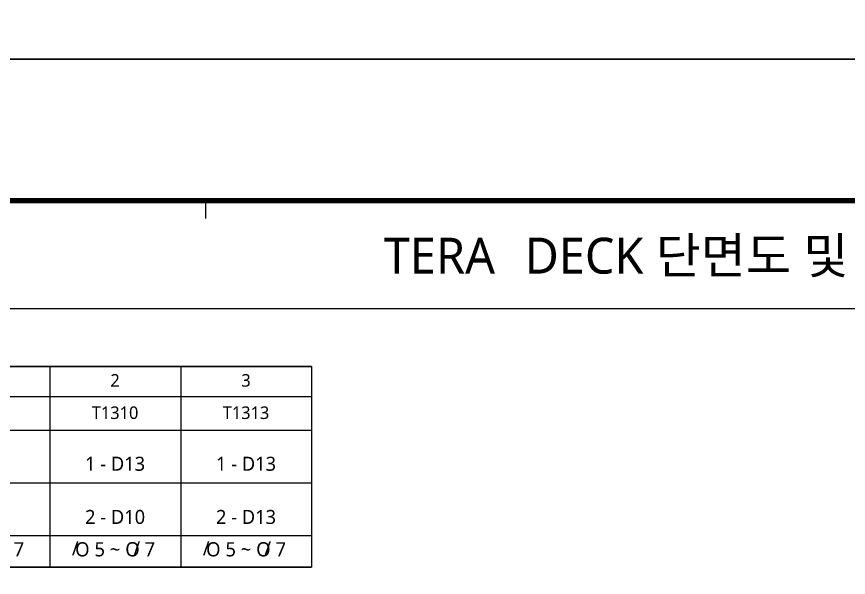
# Model space of a CAD drawing. Extents: x 10983 to 44623, y -18406 to 11294.
# Drawn here: x 12561 to 14874, y 3912 to 5472 of the extents above; entities that cross this region are included whole.
import ezdxf
from ezdxf.enums import TextEntityAlignment as Align

# ---------------------------------------------------------------- set-up
doc = ezdxf.new("R2010")
doc.units = 0
doc.header["$LTSCALE"] = 100
doc.header["$MEASUREMENT"] = 0
doc.layers.get('0').update_dxf_attribs({"linetype": 'CONTINUOUS'})
doc.layers.get('Defpoints').update_dxf_attribs({"color": 165, "linetype": 'CONTINUOUS'})
for name, color, linetype in [('form', 7, 'CONTINUOUS'), ('TG-TABLE', 7, 'CONTINUOUS'), ('TG-TABLE.TEX', 7, 'CONTINUOUS'), ('TXT', 3, 'CONTINUOUS')]:
    doc.layers.add(name, color=color, linetype=linetype)
doc.styles.add('SY STT', font='malgun.ttf')
doc.styles.add('VICON TEXT', font='malgun.ttf')

# ---------------------------------------------------------------- blocks, each defined once
blk = doc.blocks.new('Deck_Sh01')
at = {"linetype": 'ByBlock'}
blk.add_line((0, 4950), (3400, 4950), dxfattribs=at)
at = {"layer": 'Defpoints'}
blk.add_lwpolyline([(-517.5, -296.1), (7892.5, -296.1), (7892.5, 5644), (-517.5, 5644)], close=True, dxfattribs=at)
at = {"layer": 'form', "color": 30}
blk.add_line((1586.6, 5250), (1586.6, 5200), dxfattribs=at)
at = {"layer": 'form', "color": 30, "const_width": 14.2}
blk.add_lwpolyline([(-226.8, 5250), (-226.8, -68.2), (7726.8, -68.2), (7726.8, 5250)], close=True, dxfattribs=at)
at = {"layer": 'TG-TABLE.TEX', "color": 3, "style": 'VICON TEXT'}
blk.add_text('DECK 단면도 및 슬래브 배근도 -', height=100, dxfattribs=at).set_placement((2473.6, 5047))
at = {"layer": 'TG-TABLE.TEX', "color": 3, "ltscale": 0.5, "style": 'VICON TEXT'}
blk.add_attdef('DKTYT', text='', height=100, dxfattribs=at).set_placement((2425.2, 5047), align=Align.RIGHT)
at = {"layer": 'TXT', "ltscale": 0.5, "style": 'VICON TEXT'}
blk.add_attdef('DKTYR', text='', height=45, dxfattribs=at).set_placement((7248.4, 1495), align=Align.RIGHT)
blk = doc.blocks.new('Deck_DKtypeLST')
at = {"ltscale": 0.5}
blk.add_line((364.4, 558.7), (364.4, 0), dxfattribs=at)
at = {"layer": 'TG-TABLE'}
for p, q in [((0, 475.2), (364.4, 475.2)), ((0, 381.4), (364.4, 381.4)), ((0, 235), (364.4, 235)), ((0, 88.6), (364.4, 88.6)), ((0, 0), (364.4, 0))]:
    blk.add_line(p, q, dxfattribs=at)
at = {"layer": 'TG-TABLE', "const_width": 4.88}
for points in [[(0, 558.7), (364.4, 558.7)], [(364.4, 0), (0, 0)]]:
    blk.add_lwpolyline(points, dxfattribs=at)
at = {"layer": 'TG-TABLE.TEX', "style": 'SY STT'}
for p in [(61.8, 32.8), (232.6, 32.3)]:
    blk.add_text('/', height=39.5, dxfattribs=at).set_placement(p)
blk.add_text('O 5 ~ O 7', height=39.53, dxfattribs=at).set_placement((182.2, 50), align=Align.MIDDLE_CENTER)

msp = doc.modelspace()

# ---------------------------------------------------------------- block references
at = {"ltscale": 0.5}
msp.add_blockref('Deck_Sh01', (11500, 5650), dxfattribs=at)
ref = msp.add_blockref('Deck_Sh01', (11500, -290.1), dxfattribs=at)
ref.add_attrib('DKTYT', 'TERA ', dxfattribs={"layer": 'TG-TABLE.TEX', "color": 3, "ltscale": 0.5, "height": 100, "style": 'VICON TEXT'}).set_placement((13925.2, 4756.9), align=Align.RIGHT)
at = {"layer": 'TG-TABLE.TEX', "ltscale": 0.5}
for p in [(12289, 3939.9), (12653, 3939.9), (13017, 3939.9)]:
    msp.add_blockref('Deck_DKtypeLST', p, dxfattribs=at)

# ---------------------------------------------------------------- texts
at = {"layer": 'TG-TABLE.TEX', "ltscale": 0.5, "style": 'SY STT'}
for s, height, p in [('2', 35, (12835, 4459.9)), ('3', 35, (13199, 4459.9)), ('T1310', 35, (12835, 4369.9)), ('T1313', 35, (13199, 4369.9)), ('1 - D13', 39, (12835, 4227.9)), ('1 - D13', 39, (13199, 4227.9)), ('2 - D10', 39, (12835, 4079.9)), ('2 - D13', 39, (13199, 4079.9))]:
    msp.add_text(s, height=height, dxfattribs=at).set_placement(p, align=Align.MIDDLE_CENTER)

doc.saveas('drawing.dxf')
